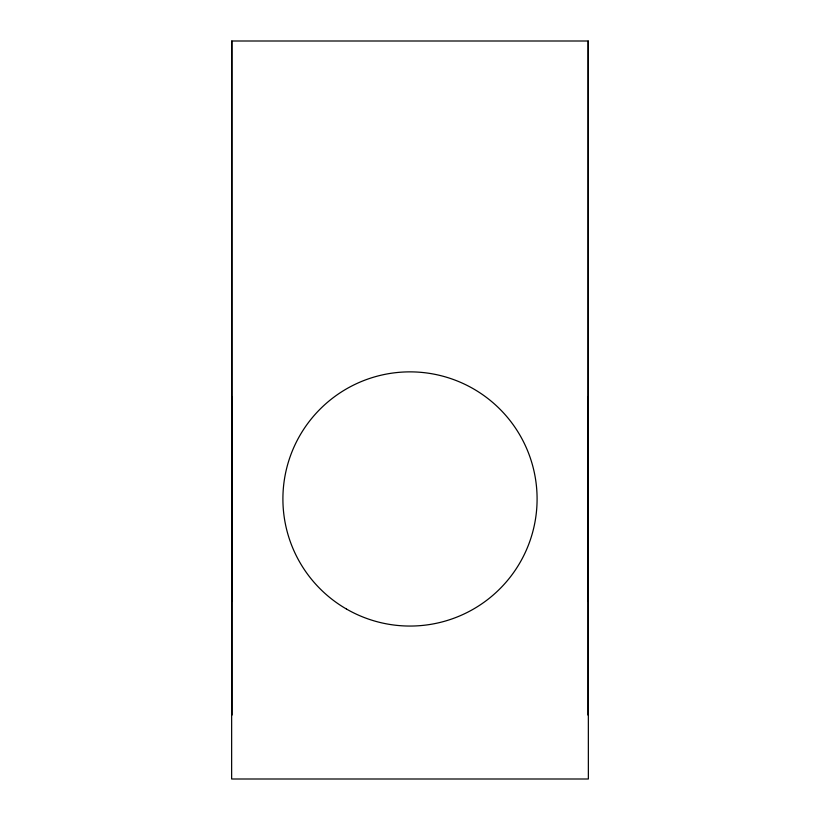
<?xml version="1.0" encoding="UTF-8"?>
<svg xmlns="http://www.w3.org/2000/svg" width="820" height="820" viewBox="0 0 820 820"><rect width="100%" height="100%" fill="white"/><g stroke="black" fill="none" stroke-linecap="round" stroke-linejoin="round"><path stroke-width="1.23" d="M231.804 41L231.64 779L588.36 779L588.196 41L231.804 41L232.07 715.06M232.039 396.849L232.039 601.07M588.196 41L587.93 715.06M588.237 396.849L587.96 601.07L588.237 396.849M346.45 609.024A127.09 127.09 0 0 0 537.09 498.96A127.09 127.09 0 0 0 346.45 388.895A127.09 127.09 0 0 0 346.45 609.024"/></g></svg>
